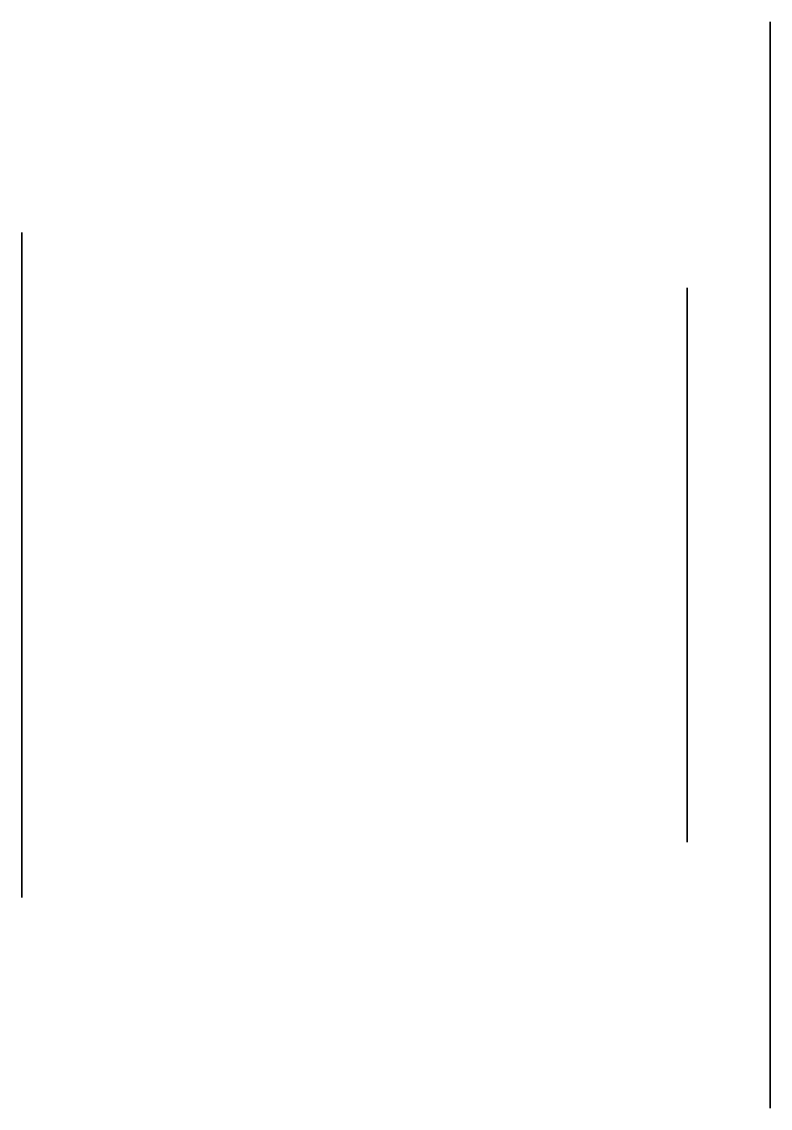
# Model space of a CAD drawing. Header units: millimetres. Extents: x 206 to 341, y -478 to -282.
import ezdxf

# ---------------------------------------------------------------- set-up
doc = ezdxf.new("R2010")
doc.units = ezdxf.units.MM

# ---------------------------------------------------------------- blocks, each defined once
blk = doc.blocks.new('*U2')
at = {"extrusion": (-1, 0, 0)}
blk.add_circle((0, 0), 10, dxfattribs=at)
blk = doc.blocks.new('*U3')
at = {"color": 0, "linetype": 'ByBlock', "lineweight": -2, "transparency": 16777216, "extrusion": (0, 0.866025, 0.5), "rotation": 180}
blk.add_blockref('*U2', (0, 345.2, -168.98), dxfattribs=at)
at = {"color": 0, "linetype": 'ByBlock', "lineweight": -2, "transparency": 16777216, "extrusion": (0, 0.866025, -0.5), "rotation": 180}
blk.add_blockref('*U2', (0, -34.36, -348.45), dxfattribs=at)
at = {"color": 0, "linetype": 'ByBlock', "lineweight": -2, "transparency": 16777216}
blk.add_blockref('*U2', (0, -379.57, 249.46), dxfattribs=at)
at = {"color": 0, "linetype": 'ByBlock', "lineweight": -2, "transparency": 16777216, "extrusion": (0, 3.77136e-16, -1), "rotation": 180}
blk.add_blockref('*U2', (0, -379.57, -109.46), dxfattribs=at)
at = {"color": 0, "linetype": 'ByBlock', "lineweight": -2, "transparency": 16777216, "extrusion": (0, -0.866025, -0.5)}
blk.add_blockref('*U2', (0, 345.2, 308.98), dxfattribs=at)
at = {"color": 0, "linetype": 'ByBlock', "lineweight": -2, "transparency": 16777216, "extrusion": (0, -0.866025, 0.5)}
blk.add_blockref('*U2', (0, -34.36, 488.45), dxfattribs=at)

msp = doc.modelspace()

# ---------------------------------------------------------------- linework, layer by layer
at = {"extrusion": (-1, 0, 0), "elevation": -205.6}
msp.add_lwpolyline([(433.15, 152.46), (392.96, 72.71, -0.615882), (366.17, 72.71), (325.99, 152.46, -0.237714), (325.99, 206.46), (366.17, 286.21, -0.615882), (392.96, 286.21), (433.15, 206.46, -0.237714)], format="xyb", close=True, dxfattribs=at)
at = {"extrusion": (-1, 0, 0)}
for centre, radius in [((379.57, 179.46, -340.6), 98), ((379.57, 179.46, -325.6), 50), ((379.57, 179.46, -205.6), 22.5), ((379.57, 279.46, -205.6), 6), ((379.57, 79.46, -205.6), 6)]:
    msp.add_circle(centre, radius, dxfattribs=at)

# ---------------------------------------------------------------- block references
msp.add_blockref('*U3', (340.6, 0))

doc.saveas('drawing.dxf')
